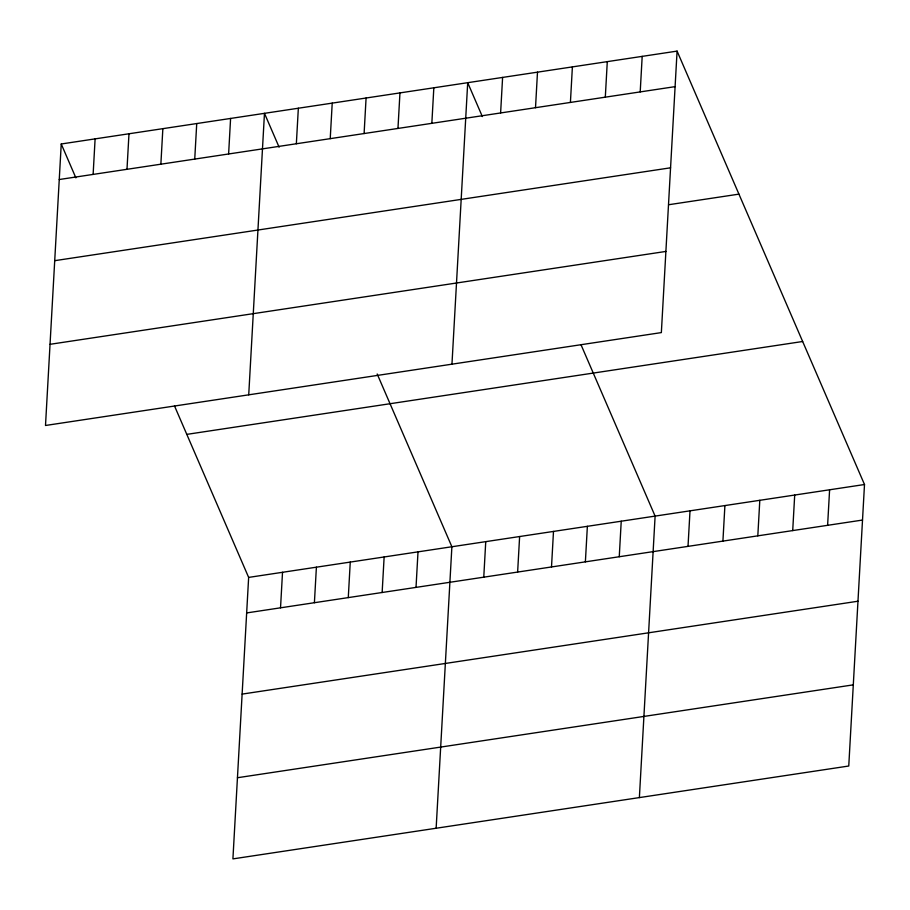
<?xml version="1.0" encoding="UTF-8"?>
<svg xmlns="http://www.w3.org/2000/svg" width="910" height="910" viewBox="0 0 910 910"><rect width="100%" height="100%" fill="white"/><g stroke="black" fill="none" stroke-linecap="round" stroke-linejoin="round"><path stroke-width="1.36" d="M61.243 143.985L45.5 425.482L661.354 332.594L677.086 51.108L61.243 143.985L75.883 177.859M93.127 174.413L95.106 138.877M126.99 169.294L128.981 133.77M160.865 164.187L162.856 128.663M194.74 159.079L196.731 123.555M228.615 153.972L230.594 118.448M248.726 394.826L264.469 113.329L279.12 147.204M174.504 405.94L248.646 577.406L232.914 858.892L848.757 766.015L864.5 484.518L677.086 51.108M296.353 143.757L298.343 108.222M280.53 607.823L282.521 572.288M330.228 138.65L332.218 103.114M314.405 602.716L316.396 567.18M364.102 133.542L366.082 98.007M348.28 597.608L350.259 562.073M397.966 128.435L399.956 92.9M382.143 592.501L384.134 556.965M431.84 123.328L433.831 87.792M416.018 587.394L418.009 551.858M451.963 364.182L467.706 82.685L482.346 116.56M436.14 828.248L451.883 546.751L377.184 373.987M500.614 112.954L502.604 77.418M483.767 577.179L485.747 541.643M535.512 107.687L537.491 72.163M517.631 572.072L519.621 536.536M570.411 102.432L572.39 66.896M551.505 566.964L553.496 531.429M605.309 97.165L607.288 61.63M585.38 561.845L587.371 526.321M640.208 91.899L642.187 56.374M619.255 556.738L621.234 521.214M639.377 797.592L655.109 516.106L580.967 344.64M688.017 546.375L690.008 510.84M722.915 541.109L724.906 505.573M757.814 535.842L759.804 500.318M792.712 530.587L794.703 495.051M827.611 525.32L829.601 489.785M59.252 179.52L675.106 86.643M54.714 260.681L670.568 167.804M669.134 204.659L738.931 194.137M50.039 344.31L665.892 251.433M186.8 434.377L802.654 341.5M248.646 577.406L864.5 484.518M246.655 612.931L862.509 520.054M242.128 694.103L857.971 601.226M237.453 777.731L853.296 684.855"/></g></svg>
